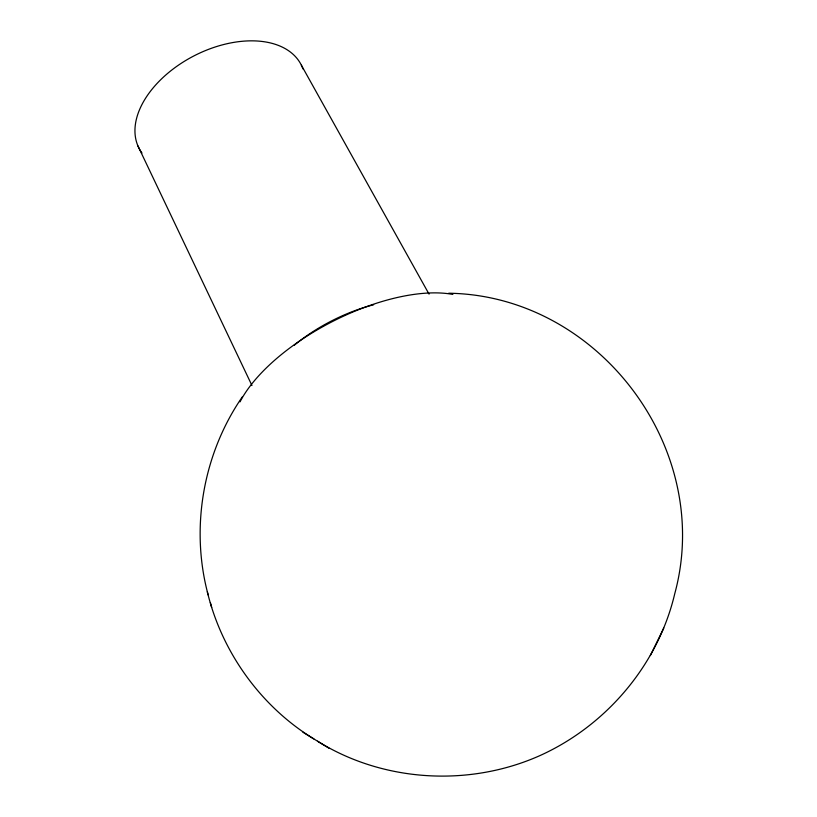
<?xml version="1.0" encoding="UTF-8"?>
<svg xmlns="http://www.w3.org/2000/svg" width="817" height="817" viewBox="0 0 817 817"><rect width="100%" height="100%" fill="white"/><g stroke="black" fill="none" stroke-linecap="round" stroke-linejoin="round"><path stroke-width="1.23" d="M317.558 741.203C383.561 782.349 469.785 787.2 540.609 755.296C606.643 725.21 658.114 664.548 674.76 593.673C714.17 448.829 598.606 295.509 448.747 293.221M650.352 655.53L663.772 628.038M242.332 396.868C203.035 453.905 190.095 528.007 208.151 594.909M207.324 591.794C221.836 652.15 260.837 706.491 313.82 738.905M302.923 732.216L329.312 748.423M301.361 65.186L429.058 294.14M137.95 145.957L251.953 385.501M210.357 602.589L211.685 607.45M141.974 153.014A91.177 56.924 -27.3 0 1 193.323 56.22A91.177 56.924 -27.3 0 1 302.954 68.924M294.212 345.305A100.46 45.64 -27.3 0 1 373.675 304.761M240.014 401.862A138.808 61.571 -27.3 0 1 452.853 294.426"/></g></svg>
